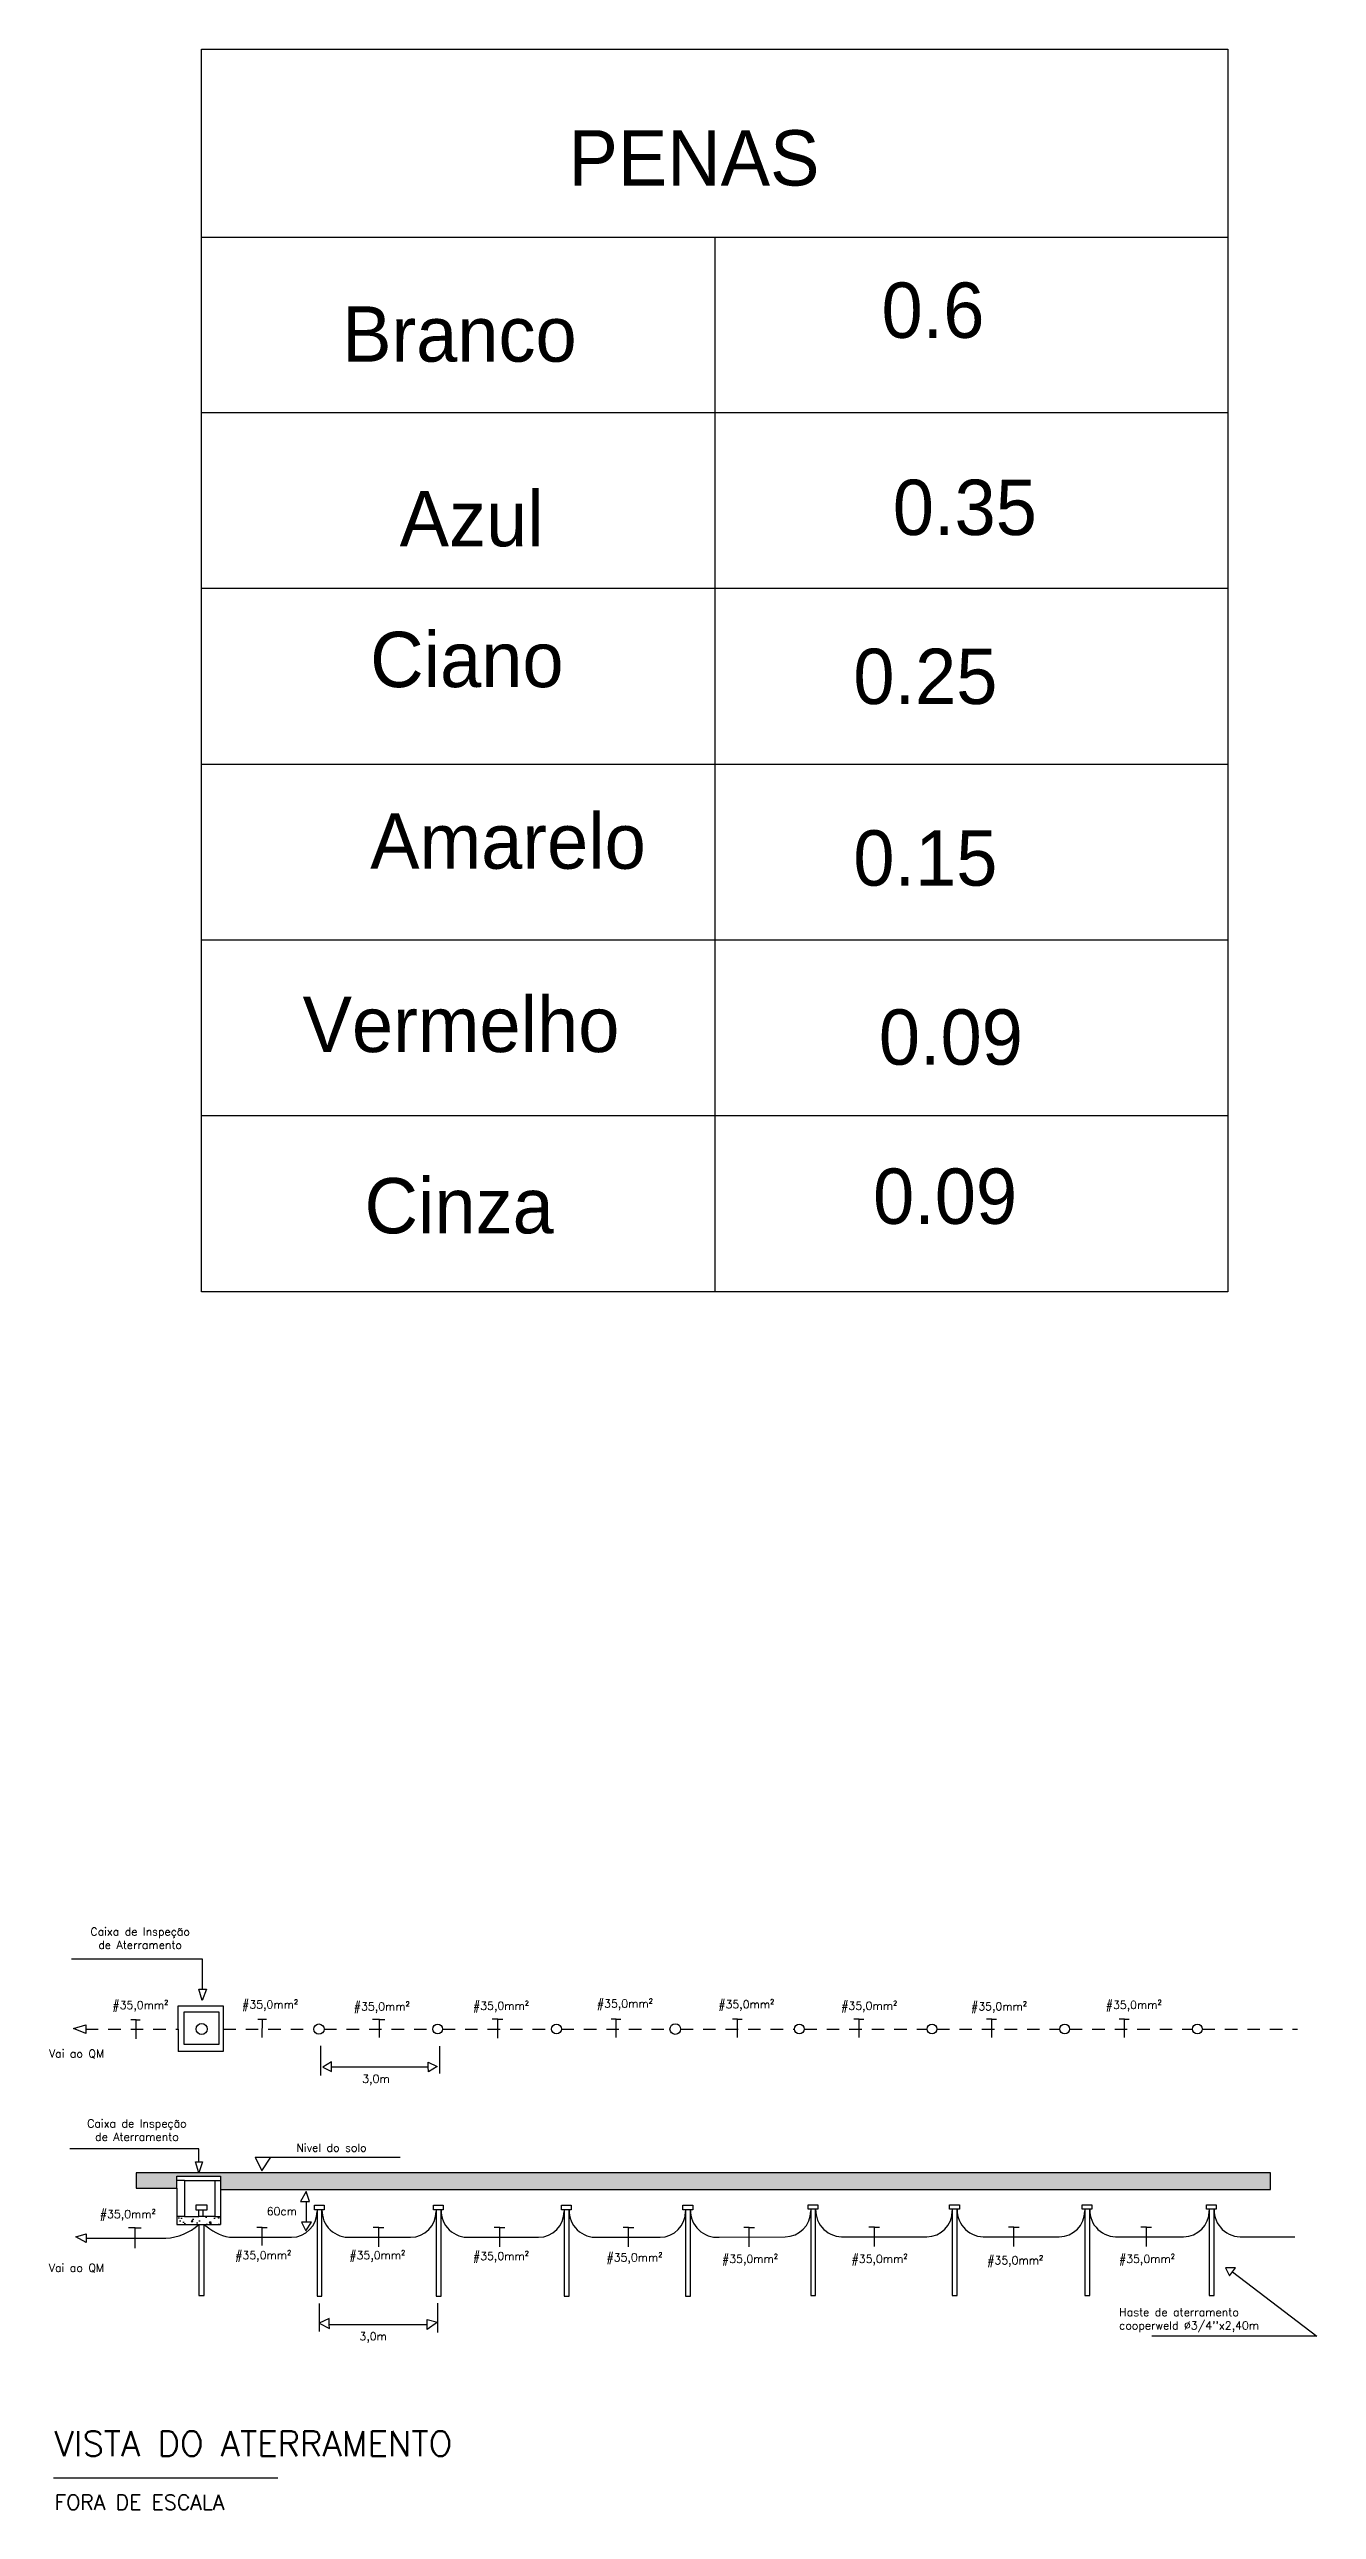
# Model space of a CAD drawing. Header units: millimetres. Extents: x 178 to 457, y 838 to 920.
# Drawn here: x 264.7 to 277.37, y 838.01 to 862.62 of the extents above; entities that cross this region are included whole.
import ezdxf

# ---------------------------------------------------------------- set-up
doc = ezdxf.new("R2010")
doc.units = ezdxf.units.MM
doc.linetypes.add('DASHED2', pattern=[0.375, 0.25, -0.125])
for name, color, linetype in [('MEDICAO', 4, 'Continuous'), ('Paredebaix', 4, 'Continuous'), ('Piso', 1, 'Continuous'), ('TITULOS', 6, 'Continuous')]:
    doc.layers.add(name, color=color, linetype=linetype)
doc.styles.add('ROMANS', font='ROMANS.SHX', dxfattribs={"height": 0.05})
doc.styles.add('sandra', font='stylu.ttf', dxfattribs={"height": 0.1})

msp = doc.modelspace()

# ---------------------------------------------------------------- hatches: boundary and pattern name
at = {"layer": 'MEDICAO'}
h = msp.add_hatch(dxfattribs=at)
h.set_pattern_fill('AR-CONC', color=3, scale=0.0015)
h.set_pattern_definition([(50, (26.12554, -19.1381), (0.273277003, -0.02390863), [0.028575, -0.314325]), (355, (26.12554, -19.1381), (-0.05286513, 0.28658527), [0.02286, -0.25146088]), (100.451445, (26.14831, -19.1401), (0.22041187, 0.26267663), [0.02428501, -0.26713537]), (46.1842, (26.12554, -19.0619), (0.40661856, -0.06306349), [0.0428625, -0.4714875]), (96.63556, (26.15943, -19.06716), (0.3561062, 0.37113919), [0.03642753, -0.40070341]), (351.18415, (26.12554, -19.0619), (0.3561062, 0.37113919), [0.03428995, -0.3771896]), (21, (26.16364, -19.08095), (0.227421587, -0.1533978), [0.028575, -0.314325]), (326, (26.16364, -19.08095), (0.09270304, 0.27628195), [0.02286, -0.25146]), (71.451445, (26.1826, -19.09374), (0.32012463, 0.12288415), [0.02428501, -0.26713491]), (37.5, (26.12554, -19.138105), (0.004632905, 0.126832558), [0, -0.248412, 0, -0.25527, 0, -0.2524125]), (7.5, (26.12554, -19.1381), (0.100229494, 0.150270862), [0, -0.145542, 0, -0.242697, 0, -0.0962025]), (327.5, (26.04058, -19.1381), (0.203385893, -0.008593116), [0, -0.09525, 0, -0.29718, 0, -0.394335]), (317.5, (26.00248, -19.1381), (0.222193772, 0.038139737), [0, -0.123825, 0, -0.197358, 0, -0.280035])])
h.paths.add_polyline_path([(265.9756223, 841.3515353), (266.4116096, 841.3515353), (266.4116096, 841.2165984), (276.9079898, 841.2165984), (276.9079898, 841.3822029), (265.5703383, 841.3822029), (265.5703383, 841.2288653), (265.9756223, 841.2288653)])
h = msp.add_hatch(dxfattribs=at)
h.set_pattern_fill('AR-CONC', color=3, scale=0.001)
h.set_pattern_definition([(50, (26.12554, -19.1381), (0.18218467, -0.015939086), [0.01905, -0.20955]), (355, (26.12554, -19.1381), (-0.03524342, 0.191056845), [0.01524, -0.167640584]), (100.451445, (26.14072, -19.13943), (0.146941247, 0.175117752), [0.01619001, -0.178090245]), (46.1842, (26.12554, -19.0873), (0.27107904, -0.04204233), [0.028575, -0.314325]), (96.635558, (26.14813, -19.0908), (0.237404134, 0.247426125), [0.02428502, -0.26713561]), (351.18415, (26.12554, -19.0873), (0.23740413, 0.247426125), [0.02285997, -0.25145973]), (21, (26.15094, -19.1), (0.151614391, -0.102265198), [0.01905, -0.20955]), (326, (26.15094, -19.1), (0.06180203, 0.184187966), [0.01524, -0.16764]), (71.451445, (26.16358, -19.10853), (0.21341642, 0.08192277), [0.01619001, -0.178089938]), (37.5, (26.12554, -19.138105), (0.0030886033, 0.084555039), [0, -0.165608, 0, -0.17018, 0, -0.168275]), (7.5, (26.12554, -19.138105), (0.0668196625, 0.100180575), [0, -0.097028, 0, -0.161798, 0, -0.064135]), (327.5, (26.0689, -19.138105), (0.135590595, -0.005728744), [0, -0.0635, 0, -0.19812, 0, -0.26289]), (317.5, (26.0435, -19.1381), (0.148129181, 0.025426491), [0, -0.08255, 0, -0.131572, 0, -0.18669])])
h.paths.add_polyline_path([(266.4116096, 840.9465729), (266.3557237, 840.9465729), (266.2388931, 840.9473399), (266.2388931, 841.012307), (266.1968343, 841.012307), (266.1968343, 840.9473399), (266.0525285, 840.9473399), (265.9756223, 840.9473399), (265.9756223, 840.8669885), (266.4116096, 840.8669885)])

# ---------------------------------------------------------------- linework, layer by layer
at = {"layer": 'MEDICAO', "color": 3}
for p, q in [((266.2326122, 843.5205073), (264.9229677, 843.5205073)), ((266.2326122, 843.2191236), (266.2326122, 843.5205073)), ((266.1939872, 843.2191236), (266.2712372, 843.2191236)), ((266.2289328, 843.1052042), (266.1939872, 843.2191236)), ((266.2712372, 843.2191236), (266.2289328, 843.1052042)), ((264.9408536, 842.8263607), (265.0640854, 842.8631092)), ((265.0640854, 842.7749134), (264.9408536, 842.8263607)), ((265.0640854, 842.8631092), (265.0640854, 842.7749134)), ((265.5698891, 842.9127192), (265.5165495, 842.9127192)), ((265.5698891, 842.7234662), (265.5698891, 842.9127192)), ((265.5698891, 842.9127192), (265.6085141, 842.9127192)), ((265.989856, 842.8205632), (265.989856, 843.0518184)), ((265.989856, 843.0518184), (266.4386417, 843.0518184)), ((266.0487131, 842.6659629), (266.0487131, 842.9930217)), ((266.0487131, 842.9930217), (266.3944991, 842.9930217)), ((266.3944991, 842.9930217), (266.3944991, 842.6659629)), ((266.4386417, 843.0518184), (266.4386417, 842.8205632)), ((266.7838215, 842.9202965), (266.8721077, 842.9202965)), ((266.8279646, 842.9202965), (266.8242857, 842.7347179)), ((268.0020663, 842.9165825), (267.932174, 842.9165825)), ((268.0020663, 842.7365166), (268.0020663, 842.9165825)), ((268.0020663, 842.9165825), (268.0554059, 842.9165825)), ((269.1839379, 842.9203333), (269.1287591, 842.9203333)), ((269.1839379, 842.7292425), (269.1839379, 842.9203333)), ((269.1839379, 842.9203333), (269.2354372, 842.9203333)), ((270.3675287, 842.9202975), (270.3160293, 842.9202975)), ((270.3675287, 842.7365566), (270.3675287, 842.9202975)), ((270.3675287, 842.9202975), (270.4153507, 842.9202975)), ((271.5803684, 842.9202975), (271.528869, 842.9202975)), ((271.5803684, 842.7365566), (271.5803684, 842.9202975)), ((271.5803684, 842.9202975), (271.6281904, 842.9202975)), ((272.7955123, 842.9202975), (272.7440129, 842.9202975)), ((272.7955123, 842.7365566), (272.7955123, 842.9202975)), ((272.7955123, 842.9202975), (272.8433342, 842.9202975)), ((274.1218933, 842.9202975), (274.070394, 842.9202975)), ((274.1218933, 842.7365566), (274.1218933, 842.9202975)), ((274.1218933, 842.9202975), (274.1697153, 842.9202975)), ((275.4482744, 842.9202975), (275.3967751, 842.9202975)), ((275.4482744, 842.7365566), (275.4482744, 842.9202975)), ((275.4482744, 842.9202975), (275.4960964, 842.9202975)), ((265.989856, 842.8205632), (265.989856, 842.5961414)), ((266.4386417, 842.5961414), (265.989856, 842.5961414)), ((266.3944991, 842.6659629), (266.0487131, 842.6659629)), ((266.4386417, 842.8205632), (266.4386417, 842.5961414)), ((267.4115217, 842.6532553), (267.4115217, 842.3574327)), ((268.5997004, 842.6495803), (268.5997004, 842.3776441)), ((267.52004, 842.4915635), (267.433593, 842.4401158)), ((267.433593, 842.4401158), (267.5218792, 842.3960179)), ((267.52004, 842.4419535), (267.52004, 842.4915635)), ((267.52004, 842.4419535), (268.4893429, 842.4419535)), ((267.5218792, 842.3960179), (267.52004, 842.4419535)), ((268.4893429, 842.4419535), (268.4893429, 842.4897258)), ((268.4893429, 842.4897258), (268.5776281, 842.4474657)), ((268.4911821, 842.3923434), (268.4893429, 842.4419535)), ((268.5776281, 842.4474657), (268.4911821, 842.3923434)), ((266.1966103, 841.6226169), (264.9045128, 841.6226169)), ((266.1966103, 841.4939983), (266.1966103, 841.6226169)), ((265.5703383, 841.3822029), (265.5703383, 841.2288653)), ((276.9079898, 841.3822029), (265.5703383, 841.3822029)), ((265.9756223, 841.2288653), (265.9756223, 841.3515353)), ((265.9756223, 841.3515353), (266.4116096, 841.3515353)), ((266.1625838, 841.4939983), (266.2306368, 841.4939983)), ((266.1936159, 841.3822029), (266.1625838, 841.4939983)), ((266.2306368, 841.4939983), (266.1936159, 841.3822029)), ((266.4116096, 841.3515353), (266.4116096, 841.2165984)), ((266.7579326, 841.5399828), (268.2072894, 841.5399828)), ((266.7579326, 841.5399828), (266.8241475, 841.402177)), ((266.8241475, 841.402177), (266.916111, 841.5399828)), ((276.9079898, 841.2165984), (276.9079898, 841.3822029)), ((265.5703383, 841.2288653), (265.9756223, 841.2288653)), ((266.0525285, 841.3061502), (265.9756223, 841.3061502)), ((265.9756223, 841.2288653), (265.9756223, 840.9467241)), ((266.0525285, 841.3061502), (266.0525285, 840.9473399)), ((266.0525285, 841.3061502), (266.3557237, 841.3061502)), ((266.3557237, 841.3061502), (266.3557237, 840.9465729)), ((266.3557237, 841.3061502), (266.4116096, 841.3061502)), ((266.4116096, 841.2165984), (276.9079898, 841.2165984)), ((266.4116096, 841.2165984), (266.4116096, 840.8669885)), ((267.2679094, 841.1977609), (267.2127307, 841.0967031)), ((267.3028561, 841.0979428), (267.2679094, 841.1977609)), ((266.0525285, 840.9473399), (265.9756223, 840.9473399)), ((265.9756223, 840.9467241), (265.9756223, 840.8669885)), ((265.9756223, 840.8669885), (266.4116096, 840.8669885)), ((266.0525285, 840.9473399), (266.1968343, 840.9473399)), ((266.2772722, 841.0613751), (266.1652048, 841.0613751)), ((266.1652048, 841.0613751), (266.1652048, 841.012307)), ((266.1652048, 841.012307), (266.2772722, 841.012307)), ((266.1936159, 840.8669885), (266.1936159, 840.1563628)), ((266.1968343, 840.9473399), (266.1968343, 841.012307)), ((266.2388931, 840.9473399), (266.1968343, 840.9473399)), ((266.2388931, 840.9473399), (266.2388931, 841.012307)), ((266.3557237, 840.9465729), (266.2388931, 840.9473399)), ((266.2495228, 840.1563628), (266.2495228, 840.8669885)), ((266.2772722, 841.012307), (266.2772722, 841.0613751)), ((266.3557237, 840.9465729), (266.4116096, 840.9465729)), ((267.2127307, 841.0967031), (267.2680123, 841.0967031)), ((267.2680123, 840.888708), (267.2200986, 840.888708)), ((267.2200986, 840.888708), (267.2660804, 840.8032686)), ((267.2660804, 840.8032686), (267.3212592, 840.888708)), ((267.2680123, 841.0979428), (267.2680123, 840.888708)), ((267.2680123, 841.0979428), (267.3028561, 841.0979428)), ((267.3212592, 840.888708), (267.2680123, 840.888708)), ((267.3504385, 841.0144965), (267.3504385, 841.0594753)), ((267.3504385, 841.0594753), (267.4486893, 841.0594753)), ((267.4486893, 841.0144965), (267.3504385, 841.0144965)), ((267.3772944, 841.0144965), (267.3772944, 840.1504382)), ((267.4264202, 840.1504382), (267.4264202, 841.0144965)), ((267.4486893, 841.0594753), (267.4486893, 841.0144965)), ((268.5407017, 841.0144965), (268.5407017, 841.0594753)), ((268.5407017, 841.0594753), (268.6389525, 841.0594753)), ((268.6389525, 841.0144965), (268.5407017, 841.0144965)), ((268.5675577, 841.0144965), (268.5675577, 840.1504382)), ((268.6166835, 840.1504382), (268.6166835, 841.0144965)), ((268.6389525, 841.0594753), (268.6389525, 841.0144965)), ((269.8202424, 841.0144965), (269.8202424, 841.0594753)), ((269.8202424, 841.0594753), (269.9184932, 841.0594753)), ((269.9184932, 841.0144965), (269.8202424, 841.0144965)), ((269.8470984, 841.0144965), (269.8470984, 840.1504382)), ((269.8962242, 840.1504382), (269.8962242, 841.0144965)), ((269.9184932, 841.0594753), (269.9184932, 841.0144965)), ((271.0341697, 841.0144965), (271.0341697, 841.0594753)), ((271.0341697, 841.0594753), (271.1324205, 841.0594753)), ((271.1324205, 841.0144965), (271.0341697, 841.0144965)), ((271.0610257, 841.0144965), (271.0610257, 840.1504382)), ((271.1101515, 840.1504382), (271.1101515, 841.0144965)), ((271.1324205, 841.0594753), (271.1324205, 841.0144965)), ((272.2851095, 841.0196475), (272.2851095, 841.0646263)), ((272.2851095, 841.0646263), (272.3833603, 841.0646263)), ((272.3833603, 841.0196475), (272.2851095, 841.0196475)), ((272.3119654, 841.0196475), (272.3119654, 840.1555892)), ((272.3610912, 840.1555892), (272.3610912, 841.0196475)), ((272.3833603, 841.0646263), (272.3833603, 841.0196475)), ((273.7005907, 841.0196475), (273.7005907, 841.0646263)), ((273.7005907, 841.0646263), (273.7988414, 841.0646263)), ((273.7988414, 841.0196475), (273.7005907, 841.0196475)), ((273.7274466, 841.0196475), (273.7274466, 840.1555892)), ((273.7765724, 840.1555892), (273.7765724, 841.0196475)), ((273.7988414, 841.0646263), (273.7988414, 841.0196475)), ((275.0248744, 841.0196475), (275.0248744, 841.0646263)), ((275.0248744, 841.0646263), (275.1231252, 841.0646263)), ((275.1231252, 841.0196475), (275.0248744, 841.0196475)), ((275.0517304, 841.0196475), (275.0517304, 840.1555892)), ((275.1008562, 840.1555892), (275.1008562, 841.0196475)), ((275.1231252, 841.0646263), (275.1231252, 841.0196475)), ((276.2682308, 841.0196475), (276.2682308, 841.0646263)), ((276.2682308, 841.0646263), (276.3664816, 841.0646263)), ((276.3664816, 841.0196475), (276.2682308, 841.0196475)), ((276.2950868, 841.0196475), (276.2950868, 840.1555892)), ((276.3442126, 840.1555892), (276.3442126, 841.0196475)), ((276.3664816, 841.0646263), (276.3664816, 841.0196475)), ((264.9661235, 840.7421135), (265.0674442, 840.772781)), ((265.0674442, 840.6869117), (264.9661235, 840.7421135)), ((265.0674442, 840.772781), (265.0674442, 840.6869117)), ((265.0674442, 840.7298463), (265.8657313, 840.7298463)), ((265.5574567, 840.8337417), (265.4912429, 840.8337417)), ((265.5574567, 840.6297893), (265.5574567, 840.8337417)), ((265.5574567, 840.8337417), (265.6181531, 840.8337417)), ((266.5012902, 840.7390464), (267.1214982, 840.7390464)), ((266.8277242, 840.8353632), (266.7762249, 840.8353632)), ((266.8277242, 840.657135), (266.8277242, 840.8353632)), ((266.8277242, 840.8353632), (266.8773854, 840.8353632)), ((267.7137788, 840.739675), (268.3117615, 840.7390464)), ((267.9929537, 840.8352893), (267.9377749, 840.8352893)), ((267.9929537, 840.6423618), (267.9929537, 840.8352893)), ((267.9929537, 840.8352893), (268.044454, 840.8352893)), ((268.9040421, 840.739675), (269.5913022, 840.7390464)), ((269.2038779, 840.8360904), (269.1486992, 840.8360904)), ((269.2038779, 840.6431629), (269.2038779, 840.8360904)), ((269.2038779, 840.8360904), (269.2553783, 840.8360904)), ((270.1835828, 840.739675), (270.8052295, 840.7390464)), ((270.4919547, 840.8368915), (270.4367759, 840.8368915)), ((270.4919547, 840.6439639), (270.4919547, 840.8368915)), ((270.4919547, 840.8368915), (270.543455, 840.8368915)), ((271.3889602, 840.7391489), (272.0561692, 840.7441974)), ((271.6973459, 840.8360904), (271.6421671, 840.8360904)), ((271.6973459, 840.6431629), (271.6973459, 840.8360904)), ((271.6973459, 840.8360904), (271.7488463, 840.8360904)), ((272.6484498, 840.744826), (273.4716504, 840.7441974)), ((272.9482856, 840.8412414), (272.8931069, 840.8412414)), ((272.9482856, 840.6483139), (272.9482856, 840.8412414)), ((272.9482856, 840.8412414), (272.999786, 840.8412414)), ((274.063931, 840.744826), (274.7959342, 840.7441974)), ((274.3431058, 840.8404404), (274.2879271, 840.8404404)), ((274.3431058, 840.6475128), (274.3431058, 840.8404404)), ((274.3431058, 840.8404404), (274.3946062, 840.8404404)), ((275.3882148, 840.744826), (276.0392906, 840.7441974)), ((275.6673896, 840.8404404), (275.6122109, 840.8404404)), ((275.6673896, 840.6475128), (275.6673896, 840.8404404)), ((275.6673896, 840.8404404), (275.71889, 840.8404404)), ((276.6315712, 840.744826), (277.1504576, 840.744826)), ((276.5577379, 840.4322498), (276.4584166, 840.4322498)), ((276.4584166, 840.4322498), (276.4988808, 840.3550789)), ((276.4988808, 840.3550789), (276.5577379, 840.4322498)), ((276.5283093, 840.3936644), (277.3706637, 839.7512131)), ((266.1936159, 840.1563628), (266.2495228, 840.1563628)), ((267.3772944, 840.1504382), (267.4264202, 840.1504382)), ((268.5675577, 840.1504382), (268.6166835, 840.1504382)), ((269.8470984, 840.1504382), (269.8962242, 840.1504382)), ((271.0610257, 840.1504382), (271.1101515, 840.1504382)), ((272.3119654, 840.1555892), (272.3610912, 840.1555892)), ((273.7274466, 840.1555892), (273.7765724, 840.1555892)), ((275.0517304, 840.1555892), (275.1008562, 840.1555892)), ((276.2950868, 840.1555892), (276.3442126, 840.1555892)), ((267.3967757, 840.0769949), (267.3967757, 839.7958712)), ((267.4979372, 839.9281648), (267.3967757, 839.8785547)), ((267.3967757, 839.8785547), (267.4997764, 839.8252697)), ((267.4979372, 839.8656927), (267.4979372, 839.9281648)), ((268.4782752, 839.8656927), (268.4782752, 839.9153027)), ((268.4782752, 839.9153027), (268.5794358, 839.8904977)), ((268.5794358, 839.8904977), (268.4782752, 839.8160831)), ((268.5794358, 840.0788322), (268.5794358, 839.7885218)), ((267.4979372, 839.8656927), (268.4782752, 839.8656927)), ((267.4997764, 839.8252697), (267.4979372, 839.8656927)), ((268.4782752, 839.8160831), (268.4782752, 839.8656927)), ((277.3706637, 839.7512131), (275.722703, 839.7512131))]:
    msp.add_line(p, q, dxfattribs=at)
at = {"layer": 'MEDICAO', "color": 3, "linetype": 'DASHED2', "ltscale": 0.5}
for p, q in [((265.0640854, 842.8205632), (265.989856, 842.8205632)), ((266.4386417, 842.8205632), (267.3452358, 842.8205632)), ((267.4473726, 842.8205632), (268.5349526, 842.8205632)), ((268.631609, 842.8205632), (269.7217049, 842.8205632)), ((269.8196349, 842.8205632), (270.90483, 842.8205632)), ((271.0110483, 842.8205632), (272.1496885, 842.8205632)), ((272.2476185, 842.8205632), (273.4760695, 842.8205632)), ((273.5739996, 842.8205632), (274.8024506, 842.8205632)), ((274.9003806, 842.8205632), (276.1288317, 842.8205632)), ((276.2267617, 842.8205632), (277.1794237, 842.8205632))]:
    msp.add_line(p, q, dxfattribs=at)
at = {"layer": 'MEDICAO', "color": 3}
for centre, radius in [((266.2238284, 842.8205632), 0.0555625), ((267.3963042, 842.8205632), 0.0510684), ((268.5832808, 842.8205632), 0.0483282), ((269.7706699, 842.8205632), 0.048965), ((270.9579391, 842.8205632), 0.0531091), ((272.1986535, 842.8205632), 0.048965), ((273.5250345, 842.8205632), 0.048965), ((274.8514156, 842.8205632), 0.048965), ((276.1777967, 842.8205632), 0.048965)]:
    msp.add_circle(centre, radius, dxfattribs=at)
for centre, radius, start, end in [((265.8392477, 841.253695), 0.5245177, 272.89417987, 312.50137196), ((266.6086671, 841.262033), 0.5338959, 227.72528943, 258.39756466), ((267.1204406, 840.9958999), 0.2568556, 270.23592701, 0.2147121), ((267.6931179, 841.005716), 0.2668421, 178.11433969, 274.4407243), ((268.3107038, 840.9958999), 0.2568556, 270.23592701, 0.2147121), ((268.8833811, 841.005716), 0.2668421, 178.11433969, 274.4407243), ((269.5902445, 840.9958999), 0.2568556, 270.23592701, 0.2147121), ((270.1629218, 841.005716), 0.2668421, 178.11433969, 274.4407243), ((270.8041718, 840.9958999), 0.2568556, 270.23592701, 0.2147121), ((271.3768491, 841.005716), 0.2668421, 178.11433969, 274.4407243), ((272.0551116, 841.0010509), 0.2568556, 270.23592701, 0.2147121), ((272.6277889, 841.010867), 0.2668421, 178.11433969, 274.4407243), ((273.4705927, 841.0010509), 0.2568556, 270.23592701, 0.2147121), ((274.04327, 841.010867), 0.2668421, 178.11433969, 274.4407243), ((274.7948765, 841.0010509), 0.2568556, 270.23592701, 0.2147121), ((275.3675538, 841.010867), 0.2668421, 178.11433969, 274.4407243), ((276.0382329, 841.0010509), 0.2568556, 270.23592701, 0.2147121), ((276.6109102, 841.010867), 0.2668421, 178.11433969, 274.4407243)]:
    msp.add_arc(centre, radius, start, end, dxfattribs=at)
at = {"layer": 'Paredebaix'}
for p, q in [((266.2222021, 860.737242), (266.2222021, 862.6150934)), ((266.2222021, 862.6150934), (276.4818205, 862.6150934)), ((276.4818205, 862.6150934), (276.4818205, 850.1928775)), ((266.2222021, 860.737242), (276.4818205, 860.737242)), ((266.2222021, 850.1928775), (266.2222021, 860.737242)), ((271.3520113, 860.737242), (271.3520113, 850.1928775)), ((276.4818205, 858.9798775), (266.2222021, 858.9798775)), ((276.4818205, 857.2224775), (266.2222021, 857.2224775)), ((276.4818205, 855.4650775), (266.2222021, 855.4650775)), ((276.4818205, 853.7076775), (266.2222021, 853.7076775)), ((276.4818205, 851.9502775), (266.2222021, 851.9502775)), ((276.4818205, 850.1928775), (266.2222021, 850.1928775))]:
    msp.add_line(p, q, dxfattribs=at)
at = {"layer": 'TITULOS', "color": 8}
msp.add_line((264.7438512, 838.3344228), (266.9859851, 838.3344228), dxfattribs=at)

# ---------------------------------------------------------------- texts
at = {"layer": 'MEDICAO', "color": 3, "char_height": 0.08, "attachment_point": 1, "style": 'ROMANS'}
for s, width, insert in [('\\pxqc;Caixa de Inspeção de Aterramento', 1.169784725, (265.0239901, 843.8345431)), ('\\pxqc;#35,0mm²', 1.169784725, (265.0260449, 843.1006993)), ('\\pxqc;#35,0mm²', 1.169784725, (266.3227571, 843.1060189)), ('\\pxqc;#35,0mm²', 1.169784725, (267.439185, 843.086)), ('\\pxqc;#35,0mm²', 1.169784725, (268.63104, 843.0933499)), ('\\pxqc;#35,0mm²', 1.169784725, (269.8692009, 843.1153148)), ('\\pxqc;#35,0mm²', 1.169784725, (271.0831272, 843.1079649)), ('\\pxqc;#35,0mm²', 1.169784725, (272.3117691, 843.0932656)), ('\\pxqc;#35,0mm²', 1.169784725, (273.6096955, 843.0876517)), ('\\pxqc;#35,0mm²', 1.169784725, (274.9560506, 843.102351)), ('\\pxqc;Vai ao QM', 1.169784725, (264.3884555, 842.6146988)), ('\\pxqc;3,0m', 1.169784725, (267.3813237, 842.3634474)), ('\\pxqc;Caixa de Inspeção de Aterramento', 1.169784725, (264.991851, 841.9163847)), ('\\pxqc;Nivel do solo', 1.169784725, (266.9367518, 841.674554)), ('\\pxqc;#35,0mm²', 1.169784725, (264.9004343, 841.0105072)), ('\\pxqc;60cm', 1.169784725, (266.4400242, 841.0394438)), ('\\pxqc;#35,0mm²', 1.169784725, (266.2541472, 840.5989284)), ('\\pxqc;#35,0mm²', 1.169784725, (267.3945028, 840.5989284)), ('\\pxqc;Vai ao QM', 1.169784725, (264.3872828, 840.4733385)), ('\\pxqc;#35,0mm²', 1.169784725, (268.6305014, 840.5915785)), ('\\pxqc;#35,0mm²', 1.169784725, (269.9651213, 840.577425)), ('\\pxqc;#35,0mm²', 1.169784725, (271.1201905, 840.5627257)), ('\\pxqc;#35,0mm²', 1.169784725, (272.4150462, 840.5627257)), ('\\pxqc;#35,0mm²', 1.169784725, (273.7711215, 840.5483899)), ('\\pxqc;#35,0mm²', 1.169784725, (275.0880486, 840.5630892)), ("\\A1;Haste de aterramento cooperweld %%C3/4''x2,40m  ", 1.614891035, (275.3951608, 840.0301282)), ('\\pxqc;3,0m', 1.169784725, (267.3531648, 839.7886636))]:
    msp.add_mtext_dynamic_manual_height_columns(s, width=width, gutter_width=0.25, heights=[0.3023749], dxfattribs=dict(at, insert=insert))
at = {"layer": 'Piso', "style": 'sandra'}
for s, p in [('PENAS', (269.8905077, 861.2520843)), ('0.6', (273.0197, 859.7294309)), ('Branco', (267.6278455, 859.4909913)), ('Azul', (268.2026391, 857.645343)), ('0.35', (273.132443, 857.757997)), ('Ciano', (267.9080919, 856.2371757)), ('0.25', (272.7378423, 856.0681958)), ('Amarelo', (267.9080919, 854.4213246)), ('0.15', (272.7378423, 854.2523447)), ('Vermelho', (267.2324666, 852.5885717)), ('0.09', (272.9930235, 852.4621493)), ('0.09', (272.9351446, 850.8710241)), ('Cinza', (267.8517204, 850.7758293))]:
    msp.add_text(s, height=0.55332001, dxfattribs=at).set_placement(p)
at = {"layer": 'TITULOS', "color": 6, "style": 'ROMANS'}
msp.add_text('VISTA DO ATERRAMENTO', height=0.25, dxfattribs=at).set_placement((264.7532719, 838.55095))
at = {"layer": 'TITULOS', "color": 4, "style": 'ROMANS'}
msp.add_text('FORA DE ESCALA', height=0.15, dxfattribs=at).set_placement((264.7532719, 838.0143391))

doc.saveas('drawing.dxf')
